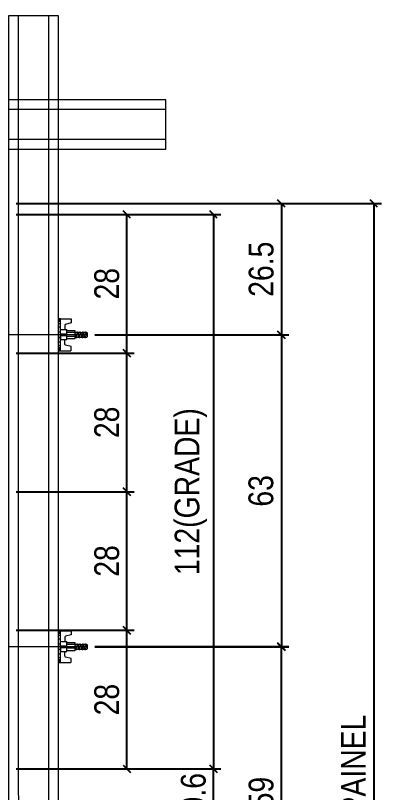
# Model space of a CAD drawing. Extents: x 14400 to 27878, y -21631 to 6985.
# Drawn here: x 23492.5 to 23643.9, y -375.5 to -61.7 of the extents above; entities that cross this region are included whole.
import ezdxf

# ---------------------------------------------------------------- set-up
doc = ezdxf.new("R2010")
doc.units = 0
doc.layers.add('COTA', color=241, linetype='Continuous')
doc.layers.add('Hachura', color=251, linetype='Continuous', lineweight=9)
doc.layers.add('Perfil Metálico', color=224, linetype='Continuous', lineweight=18)
doc.styles.add('COTA TECNICA 2X', font='techl___.ttf', dxfattribs={"height": 10})
doc.dimstyles.new('SECAO PILAR', dxfattribs={"dimtxt": 10, "dimasz": 3, "dimexe": 3, "dimexo": 3, "dimgap": 3, "dimtad": 1, "dimdec": 1, "dimlfac": 0.5, "dimzin": 12, "dimdsep": 46, "dimtxsty": 'COTA TECNICA 2X', "dimblk1": 'OBLIQUE', "dimblk2": 'OBLIQUE', "dimsah": 1, "dimcen": 0.9, "dimclrd": 256, "dimclre": 256, "dimclrt": 256, "dimadec": 1, "dimazin": 3, "dimtfac": 1, "dimtdec": 1, "dimtmove": 0, "dimatfit": 3, "dimfxl": 1, "dimtolj": 1, "dimtzin": 12, "dimarcsym": 0})

# ---------------------------------------------------------------- blocks, each defined once
blk = doc.blocks.new('_Oblique')
at = {"color": 0, "linetype": 'ByBlock', "lineweight": -2}
blk.add_line((-0.5, -0.5), (0.5, 0.5), dxfattribs=at)
blk = doc.blocks.new('*D159')
at = {"layer": 'COTA', "lineweight": -2, "transparency": 16777216}
for p, q in [((23492.77, -366.01), (23575.46, -366.01)), ((23572.46, -385.21), (23572.46, -366.01)), ((23492.77, -385.21), (23575.46, -385.21))]:
    blk.add_line(p, q, dxfattribs=at)
at = {"layer": 'Defpoints', "color": 0, "transparency": 16777216}
for p in [(23489.77, -366.01), (23572.46, -366.01), (23489.77, -385.21)]:
    blk.add_point(p, dxfattribs=at)
at = {"layer": 'COTA', "lineweight": -2, "transparency": 16777216, "xscale": 3, "yscale": 3, "zscale": 3}
for p, rotation in [((23572.46, -366.01), 90), ((23572.46, -385.21), 270)]:
    blk.add_blockref('_Oblique', p, dxfattribs=dict(at, rotation=rotation))
at = {"layer": 'COTA', "transparency": 16777216, "insert": (23564.33, -375.61), "char_height": 10, "attachment_point": 5, "rotation": 90, "style": 'COTA TECNICA 2X'}
blk.add_mtext('\\A1;9.6', dxfattribs=at)
blk = doc.blocks.new('*D222')
at = {"layer": 'COTA', "lineweight": -2, "transparency": 16777216}
for p, q in [((23492.75, -142), (23575.46, -142)), ((23572.46, -142), (23572.46, -366.01)), ((23492.78, -366.01), (23575.46, -366.01))]:
    blk.add_line(p, q, dxfattribs=at)
at = {"layer": 'Defpoints', "color": 0, "transparency": 16777216}
for p in [(23489.75, -142), (23489.78, -366.01), (23572.46, -366.01)]:
    blk.add_point(p, dxfattribs=at)
at = {"layer": 'COTA', "lineweight": -2, "transparency": 16777216, "xscale": 3, "yscale": 3, "zscale": 3}
for p, rotation in [((23572.46, -142), 90), ((23572.46, -366.01), 270)]:
    blk.add_blockref('_Oblique', p, dxfattribs=dict(at, rotation=rotation))
at = {"layer": 'COTA', "transparency": 16777216, "insert": (23563.24, -254.01), "char_height": 10, "attachment_point": 5, "rotation": 90, "style": 'COTA TECNICA 2X'}
blk.add_mtext('\\A1;112(GRADE)', dxfattribs=at)
blk = doc.blocks.new('*D223')
at = {"layer": 'COTA', "lineweight": -2, "transparency": 16777216}
for p, q in [((23492.77, -198.01), (23540.46, -198.01)), ((23537.46, -254.01), (23537.46, -198.01)), ((23492.77, -254.01), (23540.46, -254.01))]:
    blk.add_line(p, q, dxfattribs=at)
at = {"layer": 'Defpoints', "color": 0, "transparency": 16777216}
for p in [(23489.77, -198.01), (23537.46, -198.01), (23489.77, -254.01)]:
    blk.add_point(p, dxfattribs=at)
at = {"layer": 'COTA', "lineweight": -2, "transparency": 16777216, "xscale": 3, "yscale": 3, "zscale": 3}
for p, rotation in [((23537.46, -198.01), 90), ((23537.46, -254.01), 270)]:
    blk.add_blockref('_Oblique', p, dxfattribs=dict(at, rotation=rotation))
at = {"layer": 'COTA', "transparency": 16777216, "insert": (23529.37, -226.01), "char_height": 10, "attachment_point": 5, "rotation": 90, "style": 'COTA TECNICA 2X'}
blk.add_mtext('\\A1;28', dxfattribs=at)
blk = doc.blocks.new('*D224')
at = {"layer": 'COTA', "lineweight": -2, "transparency": 16777216}
for p, q in [((23492.77, -142), (23540.46, -142)), ((23537.46, -198.01), (23537.46, -142)), ((23492.77, -198.01), (23540.46, -198.01))]:
    blk.add_line(p, q, dxfattribs=at)
at = {"layer": 'Defpoints', "color": 0, "transparency": 16777216}
for p in [(23489.77, -142), (23537.46, -142), (23489.77, -198.01)]:
    blk.add_point(p, dxfattribs=at)
at = {"layer": 'COTA', "lineweight": -2, "transparency": 16777216, "xscale": 3, "yscale": 3, "zscale": 3}
for p, rotation in [((23537.46, -142), 90), ((23537.46, -198.01), 270)]:
    blk.add_blockref('_Oblique', p, dxfattribs=dict(at, rotation=rotation))
at = {"layer": 'COTA', "transparency": 16777216, "insert": (23529.37, -170.01), "char_height": 10, "attachment_point": 5, "rotation": 90, "style": 'COTA TECNICA 2X'}
blk.add_mtext('\\A1;28', dxfattribs=at)
blk = doc.blocks.new('*D225')
at = {"layer": 'COTA', "lineweight": -2, "transparency": 16777216}
for p, q in [((23492.77, -310.01), (23540.46, -310.01)), ((23537.46, -366.01), (23537.46, -310.01)), ((23492.74, -366.01), (23540.46, -366.01))]:
    blk.add_line(p, q, dxfattribs=at)
at = {"layer": 'Defpoints', "color": 0, "transparency": 16777216}
for p in [(23489.77, -310.01), (23537.46, -310.01), (23489.74, -366.01)]:
    blk.add_point(p, dxfattribs=at)
at = {"layer": 'COTA', "lineweight": -2, "transparency": 16777216, "xscale": 3, "yscale": 3, "zscale": 3}
for p, rotation in [((23537.46, -310.01), 90), ((23537.46, -366.01), 270)]:
    blk.add_blockref('_Oblique', p, dxfattribs=dict(at, rotation=rotation))
at = {"layer": 'COTA', "transparency": 16777216, "insert": (23529.37, -338.01), "char_height": 10, "attachment_point": 5, "rotation": 90, "style": 'COTA TECNICA 2X'}
blk.add_mtext('\\A1;28', dxfattribs=at)
blk = doc.blocks.new('*D226')
at = {"layer": 'COTA', "lineweight": -2, "transparency": 16777216}
for p, q in [((23492.77, -254.01), (23540.46, -254.01)), ((23537.46, -310.01), (23537.46, -254.01)), ((23492.77, -310.01), (23540.46, -310.01))]:
    blk.add_line(p, q, dxfattribs=at)
at = {"layer": 'Defpoints', "color": 0, "transparency": 16777216}
for p in [(23489.77, -254.01), (23537.46, -254.01), (23489.77, -310.01)]:
    blk.add_point(p, dxfattribs=at)
at = {"layer": 'COTA', "lineweight": -2, "transparency": 16777216, "xscale": 3, "yscale": 3, "zscale": 3}
for p, rotation in [((23537.46, -254.01), 90), ((23537.46, -310.01), 270)]:
    blk.add_blockref('_Oblique', p, dxfattribs=dict(at, rotation=rotation))
at = {"layer": 'COTA', "transparency": 16777216, "insert": (23529.37, -282.01), "char_height": 10, "attachment_point": 5, "rotation": 90, "style": 'COTA TECNICA 2X'}
blk.add_mtext('\\A1;28', dxfattribs=at)
blk = doc.blocks.new('*D232')
at = {"layer": 'COTA', "linetype": 'ByBlock', "lineweight": -2, "transparency": 16777216}
for p, q in [((23492.73, -137.61), (23640.24, -137.61)), ((23637.24, -137.61), (23637.24, -613.61)), ((23492.77, -613.61), (23640.24, -613.61))]:
    blk.add_line(p, q, dxfattribs=at)
at = {"layer": 'Defpoints', "color": 0, "linetype": 'ByBlock', "transparency": 16777216}
for p in [(23489.73, -137.61), (23489.77, -613.61), (23637.24, -613.61)]:
    blk.add_point(p, dxfattribs=at)
at = {"layer": 'COTA', "linetype": 'ByBlock', "lineweight": -2, "transparency": 16777216, "xscale": 3, "yscale": 3, "zscale": 3}
for p, rotation in [((23637.24, -137.61), 90), ((23637.24, -613.61), 270)]:
    blk.add_blockref('_Oblique', p, dxfattribs=dict(at, rotation=rotation))
at = {"layer": 'COTA', "linetype": 'ByBlock', "transparency": 16777216, "insert": (23629, -375.61), "char_height": 10, "attachment_point": 5, "rotation": 90, "style": 'COTA TECNICA 2X'}
blk.add_mtext('\\A1;238 PAINEL', dxfattribs=at)
blk = doc.blocks.new('C')
at = {"layer": 'Hachura', "color": 0}
for p, q in [((0, 3.22), (0, -3.22)), ((0.45, 3.22), (0, 3.22)), ((0.46, 3.16), (0, 3.16)), ((0.45, -3.23), (0.45, 3.22)), ((0.45, 3.22), (2.58, 3.22)), ((2.58, 3.22), (2.58, 2.39)), ((0.46, 3.05), (0, 3.05)), ((0.46, 2.88), (0, 2.88)), ((0, 2.75), (0, -1.16)), ((0.46, 2.65), (0, 2.65)), ((0.46, 2.23), (0, 2.23)), ((1.35, 1.94), (1.35, 0.96)), ((2.58, 2.39), (1.47, 2.09)), ((0.46, 1.51), (0, 1.51)), ((0.39, 0.49), (0.17, 0.49)), ((1.74, 0.97), (0.45, 0.97)), ((1.45, 0.1), (0.45, 0.1)), ((1.74, -0.97), (1.74, 0.97)), ((1.74, 0.97), (1.74, 0.84)), ((1.74, 0.97), (1.74, 0.84)), ((1.74, 0.84), (3.35, 0.84)), ((3.35, 0.45), (1.74, 0.45)), ((3.32, 0.84), (3.32, -0.84)), ((3.35, 0.84), (3.35, -0.84)), ((3.68, 0.45), (3.35, 0.45)), ((3.84, -0.52), (3.35, 0.45)), ((3.35, 0.06), (3.67, -0.57)), ((3.68, 0.45), (4.16, -0.52)), ((3.72, 0.5), (4.25, -0.57)), ((4.37, -0.55), (3.83, 0.53)), ((4.15, 0.45), (3.93, 0.45)), ((4.42, -0.52), (3.93, 0.45)), ((4.15, 0.45), (4.26, 0.45)), ((4.26, 0.45), (4.74, -0.52)), ((4.3, 0.5), (4.83, -0.57)), ((4.95, -0.55), (4.41, 0.53)), ((4.51, 0.45), (4.84, 0.45)), ((5, -0.52), (4.51, 0.45)), ((4.84, 0.45), (5.32, -0.52)), ((4.88, 0.5), (5.41, -0.57)), ((5.53, -0.55), (4.99, 0.53)), ((5.58, -0.52), (5.09, 0.45)), ((5.42, 0.45), (5.09, 0.45)), ((5.58, -0.52), (5.09, 0.45)), ((5.42, 0.45), (5.74, -0.19)), ((5.46, 0.5), (5.74, -0.07)), ((5.74, 0.19), (5.57, 0.53)), ((5.74, 0.32), (5.68, 0.45)), ((5.68, 0.45), (5.74, 0.45)), ((5.74, 0.45), (5.9, 0.29)), ((5.74, 0.45), (5.74, -0.52)), ((5.9, -0.36), (5.9, 0.29)), ((0.45, 0), (0, 0)), ((0.46, -1.52), (0, -1.52)), ((0.08, -0.48), (0.29, -0.48)), ((0.29, -0.48), (0.4, -0.48)), ((0.45, 0), (0.45, -0.97)), ((0.45, -0.16), (1.45, -0.16)), ((0.45, -0.65), (0.45, -0.32)), ((0.45, -3.23), (0.45, -0.65)), ((0.45, -0.97), (1.74, -0.97)), ((1.35, -1.94), (1.35, -0.97)), ((3.35, -0.32), (1.74, -0.32)), ((3.35, -0.84), (1.74, -0.84)), ((3.35, -0.07), (3.58, -0.52)), ((3.35, -0.52), (3.58, -0.52)), ((3.84, -0.52), (4.16, -0.52)), ((4.42, -0.52), (4.74, -0.52)), ((4.63, -0.52), (4.74, -0.52)), ((5, -0.52), (5.32, -0.52)), ((5.58, -0.52), (5.74, -0.52)), ((5.74, -0.52), (5.9, -0.36)), ((5.74, -0.52), (5.74, -0.52)), ((0.46, -2.23), (0, -2.23)), ((0.46, -2.65), (0, -2.65)), ((0.46, -2.88), (0, -2.88)), ((0.46, -3.05), (0, -3.05)), ((2.58, -2.39), (1.47, -2.1)), ((2.58, -3.23), (2.58, -2.39)), ((0.46, -3.16), (0, -3.16)), ((0, -3.22), (2.57, -3.22))]:
    blk.add_line(p, q, dxfattribs=at)
for centre, radius, start, end in [((1.52, 1.94), 0.161, 104.7436, 180), ((1.44, -0.03), 0.129, 272.695, 87.305), ((3.81, 0.39), 0.143, 25.5688, 154.4312), ((4.39, 0.39), 0.143, 25.5688, 154.4312), ((4.97, 0.39), 0.143, 25.5688, 154.4312), ((5.55, 0.39), 0.143, 25.5688, 154.4312), ((0.17, -0.37), 0.174, 221.744, 317.8592), ((3.71, -0.4), 0.174, 222.1408, 318.256), ((4.29, -0.4), 0.174, 222.1408, 318.256), ((4.87, -0.4), 0.174, 222.1408, 318.256), ((5.45, -0.4), 0.174, 222.1408, 318.256), ((5.61, -0.4), 0.174, 317.8592, 318.256), ((1.52, -1.94), 0.161, 180, 255.2564)]:
    blk.add_arc(centre, radius, start, end, dxfattribs=at)
blk = doc.blocks.new('*D244')
at = {"layer": 'COTA', "lineweight": -2, "transparency": 16777216}
for p, q in [((23524.54, -190.68), (23602.85, -190.68)), ((23599.85, -190.68), (23599.85, -316.68)), ((23524.54, -316.68), (23602.85, -316.68))]:
    blk.add_line(p, q, dxfattribs=at)
at = {"layer": 'Defpoints', "color": 0, "transparency": 16777216}
for p in [(23521.54, -190.68), (23521.54, -316.68), (23599.85, -316.68)]:
    blk.add_point(p, dxfattribs=at)
at = {"layer": 'COTA', "lineweight": -2, "transparency": 16777216, "xscale": 3, "yscale": 3, "zscale": 3}
for p, rotation in [((23599.85, -190.68), 90), ((23599.85, -316.68), 270)]:
    blk.add_blockref('_Oblique', p, dxfattribs=dict(at, rotation=rotation))
at = {"layer": 'COTA', "transparency": 16777216, "insert": (23591.63, -253.68), "char_height": 10, "attachment_point": 5, "rotation": 90, "style": 'COTA TECNICA 2X'}
blk.add_mtext('\\A1;63', dxfattribs=at)
blk = doc.blocks.new('*D245')
at = {"layer": 'COTA', "lineweight": -2, "transparency": 16777216}
for p, q in [((23492.77, -137.61), (23602.85, -137.61)), ((23599.85, -137.61), (23599.85, -190.68)), ((23524.54, -190.68), (23602.85, -190.68))]:
    blk.add_line(p, q, dxfattribs=at)
at = {"layer": 'Defpoints', "color": 0, "transparency": 16777216}
for p in [(23489.77, -137.61), (23521.54, -190.68), (23599.85, -190.68)]:
    blk.add_point(p, dxfattribs=at)
at = {"layer": 'COTA', "lineweight": -2, "transparency": 16777216, "xscale": 3, "yscale": 3, "zscale": 3}
for p, rotation in [((23599.85, -137.61), 90), ((23599.85, -190.68), 270)]:
    blk.add_blockref('_Oblique', p, dxfattribs=dict(at, rotation=rotation))
at = {"layer": 'COTA', "transparency": 16777216, "insert": (23591.74, -164.15), "char_height": 10, "attachment_point": 5, "rotation": 90, "style": 'COTA TECNICA 2X'}
blk.add_mtext('\\A1;26.5', dxfattribs=at)
blk = doc.blocks.new('*D246')
at = {"layer": 'COTA', "lineweight": -2, "transparency": 16777216}
for p, q in [((23524.54, -316.58), (23602.85, -316.58)), ((23599.85, -434.53), (23599.85, -316.58)), ((23524.54, -434.53), (23602.85, -434.53))]:
    blk.add_line(p, q, dxfattribs=at)
at = {"layer": 'Defpoints', "color": 0, "transparency": 16777216}
for p in [(23521.54, -316.58), (23599.85, -316.58), (23521.54, -434.53)]:
    blk.add_point(p, dxfattribs=at)
at = {"layer": 'COTA', "lineweight": -2, "transparency": 16777216, "xscale": 3, "yscale": 3, "zscale": 3}
for p, rotation in [((23599.85, -316.58), 90), ((23599.85, -434.53), 270)]:
    blk.add_blockref('_Oblique', p, dxfattribs=dict(at, rotation=rotation))
at = {"layer": 'COTA', "transparency": 16777216, "insert": (23591.71, -375.56), "char_height": 10, "attachment_point": 5, "rotation": 90, "style": 'COTA TECNICA 2X'}
blk.add_mtext('\\A1;59', dxfattribs=at)

msp = doc.modelspace()

# ---------------------------------------------------------------- linework, layer by layer
at = {"layer": 'Hachura'}
for p, q in [((23521.215, -190.626), (23380.8, -190.626)), ((23521.215, -316.626), (23380.8, -316.626))]:
    msp.add_line(p, q, dxfattribs=at)
at = {"layer": 'Perfil Metálico'}
for points in [[(23489.731, -61.666), (23509.731, -61.666), (23509.745, -691.658), (23489.745, -691.658)], [(22919.553, -95.666), (22919.553, -115.666), (23553.179, -115.666), (23553.179, -95.666)]]:
    msp.add_lwpolyline(points, close=True, dxfattribs=at)
for points in [[(23493.745, -691.658), (23493.731, -61.666)], [(23505.731, -61.666), (23505.745, -691.658)], [(23553.179, -99.666), (22919.553, -99.666)], [(22919.553, -111.666), (23553.179, -111.666)]]:
    msp.add_lwpolyline(points, dxfattribs=at)

# ---------------------------------------------------------------- block references
at = {"layer": 'Hachura', "linetype": 'Continuous', "xscale": 2, "yscale": 2, "zscale": 2}
for p in [(23509.737, -190.617), (23509.737, -316.617)]:
    msp.add_blockref('C', p, dxfattribs=at)

# ---------------------------------------------------------------- dimensions: what is measured, and where the dimension line sits
at = {"layer": 'COTA', "linetype": 'ByBlock'}
dim = msp.add_linear_dim(base=(23637.237, -613.607), p1=(23489.733, -137.607), p2=(23489.768, -613.607), angle=270, text='<> PAINEL', dimstyle='SECAO PILAR', override={"dimtmove": 1}, dxfattribs=at)
dim.commit()
dim.dimension.update_dxf_attribs({"geometry": '*D232', "text_midpoint": (23637.237, -375.607), "dimtype": 160})
at = {"layer": 'COTA'}
for base, p1, p2, angle, picture, middle in [((23599.85, -190.685), (23489.768, -137.607), (23521.537, -190.685), 270, '*D245', (23591.74, -164.146)), ((23537.462, -142.005), (23489.768, -198.007), (23489.768, -142.005), 90, '*D224', (23529.367, -170.006)), ((23599.85, -316.685), (23521.537, -190.685), (23521.537, -316.685), 270, '*D244', (23591.631, -253.685)), ((23537.462, -198.007), (23489.768, -254.007), (23489.768, -198.007), 90, '*D223', (23529.367, -226.007)), ((23537.462, -254.007), (23489.768, -310.007), (23489.768, -254.007), 90, '*D226', (23529.367, -282.007)), ((23537.462, -310.007), (23489.738, -366.007), (23489.768, -310.007), 90, '*D225', (23529.367, -338.007)), ((23599.85, -316.585), (23521.537, -434.53), (23521.537, -316.585), 90, '*D246', (23591.711, -375.557))]:
    dim = msp.add_linear_dim(base=base, p1=p1, p2=p2, angle=angle, dimstyle='SECAO PILAR', dxfattribs=at)
    dim.commit()
    dim.dimension.update_dxf_attribs({"geometry": picture, "text_midpoint": middle})
dim = msp.add_linear_dim(base=(23572.464, -366.007), p1=(23489.754, -142.005), p2=(23489.78, -366.007), angle=90, text='<>(GRADE)', dimstyle='SECAO PILAR', dxfattribs=at)
dim.commit()
dim.dimension.update_dxf_attribs({"geometry": '*D222', "text_midpoint": (23563.243, -254.006)})
dim = msp.add_linear_dim(base=(23572.464, -366.007), p1=(23489.768, -385.207), p2=(23489.768, -366.007), angle=90, dimstyle='SECAO PILAR', dxfattribs=at)
dim.commit()
dim.dimension.update_dxf_attribs({"geometry": '*D159', "text_midpoint": (23572.464, -375.607), "dimtype": 160})

doc.saveas('drawing.dxf')
